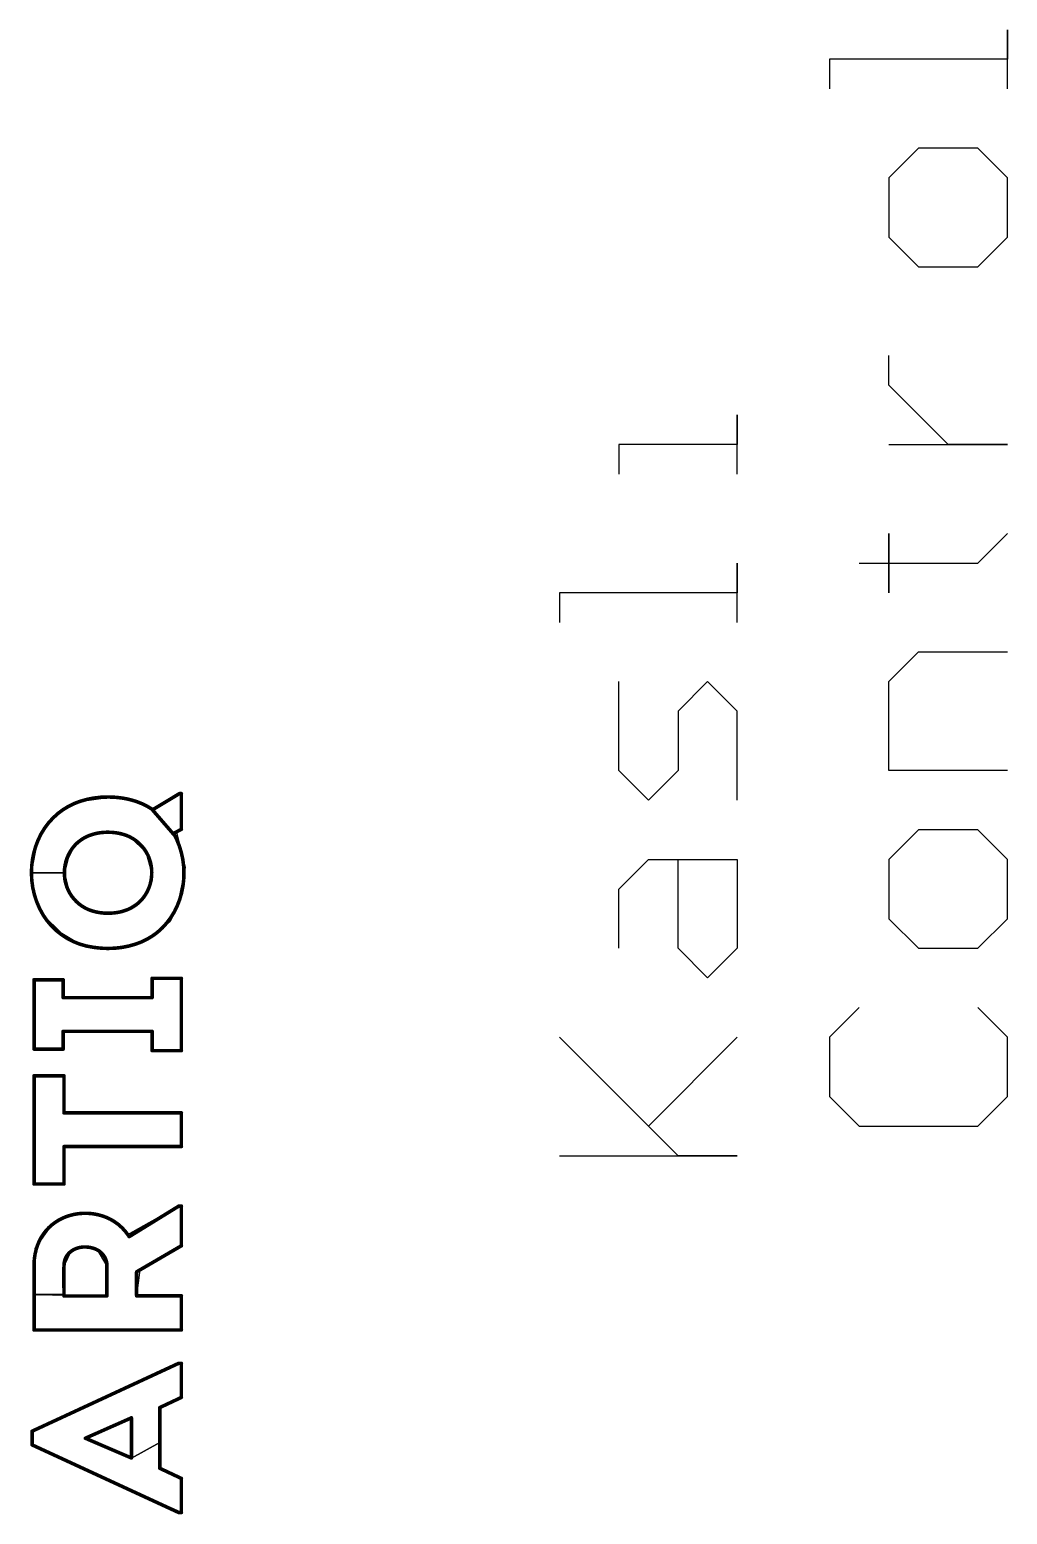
# Model space of a CAD drawing. Header units: millimetres. Extents: x 34 to 162, y 52 to 98.
# Drawn here: x 46.74 to 55, y 62.39 to 74.91 of the extents above; entities that cross this region are included whole.
import ezdxf

# ---------------------------------------------------------------- set-up
doc = ezdxf.new("R2010")
doc.units = ezdxf.units.MM
doc.layers.add('TopOverlay', color=2, linetype='Continuous')

msp = doc.modelspace()

# ---------------------------------------------------------------- linework, layer by layer
at = {"layer": 'TopOverlay'}
for p, q in [((54.997, 74.407), (54.997, 74.907)), ((54.997, 74.907), (54.997, 74.657)), ((54.997, 74.657), (53.497, 74.657)), ((53.497, 74.657), (53.497, 74.407)), ((54.247, 73.907), (53.997, 73.657)), ((54.747, 73.907), (54.247, 73.907)), ((54.997, 73.657), (54.747, 73.907)), ((53.997, 73.657), (53.997, 73.157)), ((54.997, 73.157), (54.997, 73.657)), ((53.997, 73.157), (54.247, 72.907)), ((54.747, 72.907), (54.997, 73.157)), ((54.247, 72.907), (54.747, 72.907)), ((53.997, 71.908), (53.997, 72.158)), ((54.247, 71.658), (53.997, 71.908)), ((52.717, 71.158), (52.717, 71.658)), ((52.717, 71.658), (52.717, 71.408)), ((54.497, 71.408), (54.247, 71.658)), ((52.717, 71.408), (51.718, 71.408)), ((51.718, 71.408), (51.718, 71.158)), ((53.997, 71.408), (54.997, 71.408)), ((54.997, 71.408), (54.497, 71.408)), ((53.997, 70.158), (53.997, 70.658)), ((53.997, 70.658), (53.997, 70.408)), ((54.747, 70.408), (54.997, 70.658)), ((52.717, 69.908), (52.717, 70.408)), ((52.717, 70.408), (52.717, 70.158)), ((53.747, 70.408), (53.997, 70.408)), ((53.997, 70.408), (53.997, 70.158)), ((53.997, 70.408), (54.747, 70.408)), ((52.717, 70.158), (51.218, 70.158)), ((51.218, 70.158), (51.218, 69.908)), ((53.997, 69.409), (54.247, 69.659)), ((54.247, 69.659), (54.997, 69.659)), ((51.718, 68.659), (51.718, 69.409)), ((52.467, 69.409), (52.218, 69.159)), ((52.717, 69.159), (52.467, 69.409)), ((53.997, 68.659), (53.997, 69.409)), ((52.218, 69.159), (52.218, 68.659)), ((52.717, 68.409), (52.717, 69.159)), ((51.968, 68.409), (51.718, 68.659)), ((52.218, 68.659), (51.968, 68.409)), ((54.997, 68.659), (53.997, 68.659)), ((46.987, 68.299), (47.168, 68.398)), ((47.168, 68.398), (47.405, 68.431)), ((47.405, 68.431), (47.488, 68.431)), ((47.488, 68.431), (47.603, 68.41)), ((47.603, 68.41), (47.774, 68.335)), ((47.774, 68.335), (48.025, 68.464)), ((48.025, 68.464), (48.025, 68.163)), ((46.888, 68.2), (46.987, 68.299)), ((46.815, 68.07), (46.888, 68.2)), ((47.27, 68.118), (47.127, 68.029)), ((47.405, 68.138), (47.27, 68.118)), ((47.597, 68.095), (47.405, 68.138)), ((48.025, 68.163), (47.987, 68.127)), ((47.987, 68.127), (48.057, 67.841)), ((54.247, 68.159), (53.997, 67.909)), ((54.747, 68.159), (54.247, 68.159)), ((54.997, 67.909), (54.747, 68.159)), ((46.76, 67.797), (46.815, 68.07)), ((47.127, 68.029), (47.069, 67.917)), ((47.727, 67.97), (47.597, 68.095)), ((47.069, 67.917), (47.038, 67.797)), ((47.775, 67.797), (47.727, 67.97)), ((51.718, 67.659), (51.968, 67.909)), ((51.968, 67.909), (52.717, 67.909)), ((52.218, 67.159), (52.218, 67.909)), ((52.717, 67.909), (52.717, 67.159)), ((53.997, 67.909), (53.997, 67.409)), ((54.997, 67.409), (54.997, 67.909)), ((46.787, 67.615), (46.76, 67.797)), ((46.76, 67.797), (47.038, 67.797)), ((47.038, 67.797), (46.76, 67.797)), ((47.038, 67.797), (47.069, 67.666)), ((47.752, 67.666), (47.775, 67.797)), ((48.057, 67.841), (47.992, 67.521)), ((47.069, 67.666), (47.117, 67.564)), ((47.686, 67.564), (47.752, 67.666)), ((51.718, 67.159), (51.718, 67.659)), ((46.859, 67.439), (46.787, 67.615)), ((47.117, 67.564), (47.27, 67.475)), ((47.542, 67.475), (47.686, 67.564)), ((47.992, 67.521), (47.93, 67.386)), ((47.015, 67.285), (46.859, 67.439)), ((47.27, 67.475), (47.478, 67.46)), ((47.478, 67.46), (47.542, 67.475)), ((47.93, 67.386), (47.822, 67.293)), ((53.997, 67.409), (54.247, 67.159)), ((54.747, 67.159), (54.997, 67.409)), ((47.142, 67.208), (47.015, 67.285)), ((47.822, 67.293), (47.641, 67.194)), ((47.284, 67.163), (47.142, 67.208)), ((47.405, 67.158), (47.284, 67.163)), ((47.641, 67.194), (47.405, 67.158)), ((52.467, 66.909), (52.218, 67.159)), ((52.717, 67.159), (52.467, 66.909)), ((54.247, 67.159), (54.747, 67.159)), ((47.027, 66.894), (46.782, 66.894)), ((46.782, 66.894), (46.782, 66.309)), ((47.027, 66.743), (47.027, 66.894)), ((48.025, 66.906), (47.778, 66.906)), ((47.778, 66.906), (47.778, 66.743)), ((48.025, 66.296), (48.025, 66.906)), ((47.778, 66.743), (47.027, 66.743)), ((53.747, 66.659), (53.497, 66.41)), ((54.997, 66.41), (54.747, 66.659)), ((47.027, 66.309), (47.027, 66.459)), ((47.027, 66.459), (47.778, 66.459)), ((47.778, 66.459), (47.778, 66.296)), ((52.218, 65.41), (51.218, 66.41)), ((51.218, 66.41), (51.968, 65.66)), ((51.968, 65.66), (52.717, 66.41)), ((53.497, 66.41), (53.497, 65.91)), ((54.997, 65.91), (54.997, 66.41)), ((46.782, 66.309), (47.027, 66.309)), ((47.778, 66.296), (48.025, 66.296)), ((46.782, 66.084), (47.035, 66.084)), ((46.782, 65.171), (46.782, 66.084)), ((47.035, 66.084), (47.035, 65.771)), ((53.497, 65.91), (53.747, 65.66)), ((54.747, 65.66), (54.997, 65.91)), ((47.035, 65.771), (48.025, 65.771)), ((48.025, 65.771), (48.025, 65.487)), ((53.747, 65.66), (54.747, 65.66)), ((48.025, 65.487), (47.035, 65.487)), ((47.035, 65.487), (47.035, 65.171)), ((51.218, 65.41), (52.717, 65.41)), ((52.717, 65.41), (52.218, 65.41)), ((47.035, 65.171), (46.782, 65.171)), ((46.933, 64.828), (47.078, 64.903)), ((47.078, 64.903), (47.193, 64.923)), ((47.193, 64.923), (47.358, 64.903)), ((47.358, 64.903), (47.472, 64.846)), ((47.574, 64.744), (48.004, 64.986)), ((48.004, 64.986), (48.025, 64.986)), ((48.025, 64.986), (48.025, 64.651)), ((46.791, 64.627), (46.933, 64.828)), ((47.472, 64.846), (47.574, 64.744)), ((46.782, 64.238), (46.791, 64.627)), ((47.188, 64.64), (47.093, 64.603)), ((47.318, 64.615), (47.188, 64.64)), ((47.397, 64.484), (47.318, 64.615)), ((48.025, 64.651), (47.676, 64.448)), ((47.093, 64.603), (47.035, 64.484)), ((47.035, 64.484), (47.035, 64.238)), ((47.397, 64.228), (47.397, 64.484)), ((47.676, 64.448), (47.647, 64.229)), ((46.782, 63.941), (46.782, 64.238)), ((46.782, 64.238), (47.397, 64.228)), ((47.035, 64.238), (46.782, 64.238)), ((47.647, 64.229), (48.025, 64.229)), ((48.025, 64.229), (48.025, 63.941)), ((48.025, 63.941), (46.782, 63.941)), ((46.765, 63.086), (48.025, 63.659)), ((48.025, 63.659), (48.025, 63.371)), ((48.025, 63.371), (47.844, 63.286)), ((47.844, 63.286), (47.844, 62.992)), ((47.604, 63.199), (47.215, 63.027)), ((47.604, 62.86), (47.604, 63.199)), ((46.765, 62.971), (46.765, 63.086)), ((47.215, 63.027), (47.604, 62.86)), ((47.844, 62.992), (47.604, 62.86)), ((47.604, 62.86), (47.844, 62.992)), ((47.844, 62.992), (47.844, 62.773)), ((48.025, 62.4), (46.765, 62.971)), ((47.844, 62.773), (48.025, 62.688)), ((48.025, 62.688), (48.025, 62.4))]:
    msp.add_line(p, q, dxfattribs=at)
at = {"layer": 'TopOverlay', "const_width": 0.03}
for points in [[(46.987, 68.299, -0.08923), (47.168, 68.398)], [(47.168, 68.398, -0.082173), (47.405, 68.435)], [(47.405, 68.435, -0.024862), (47.488, 68.431)], [(47.488, 68.431, -0.041128), (47.604, 68.41)], [(47.604, 68.41, -0.076296), (47.774, 68.335)], [(46.815, 68.07, -0.121713), (46.987, 68.299)], [(47.127, 68.029, -0.130203), (47.27, 68.118)], [(47.27, 68.118, -0.040287), (47.334, 68.133)], [(47.334, 68.133, -0.036986), (47.405, 68.138)], [(47.405, 68.138, -0.076951), (47.542, 68.118)], [(47.542, 68.118, -0.042274), (47.597, 68.095)], [(47.969, 68.11, -0.012843), (47.984, 68.081)], [(46.76, 67.797, -0.10144), (46.815, 68.07)], [(47.038, 67.797, -0.188409), (47.127, 68.029)], [(47.597, 68.095, -0.283151), (47.775, 67.797)], [(47.984, 68.081, -0.10974), (48.047, 67.792)], [(46.859, 67.439, -0.139016), (46.76, 67.797)], [(47.215, 67.498, -0.282047), (47.038, 67.797)], [(47.775, 67.797, -0.189487), (47.686, 67.564)], [(48.047, 67.792, -0.101479), (47.992, 67.521)], [(47.27, 67.475, -0.042507), (47.215, 67.498)], [(47.686, 67.564, -0.129767), (47.542, 67.475)], [(47.992, 67.521, -0.121683), (47.822, 67.293)], [(47.28, 67.168, -0.223663), (46.859, 67.439)], [(47.405, 67.455, -0.07753), (47.27, 67.475)], [(47.478, 67.46, -0.036709), (47.405, 67.455)], [(47.542, 67.475, -0.040012), (47.478, 67.46)], [(47.822, 67.293, -0.08921), (47.641, 67.195)], [(47.405, 67.158, -0.039292), (47.28, 67.168)], [(47.641, 67.195, -0.082179), (47.405, 67.158)], [(46.933, 64.827, -0.098514), (47.078, 64.904)], [(47.078, 64.904, -0.153363), (47.358, 64.902)], [(47.358, 64.902, -0.167062), (47.574, 64.743)], [(46.811, 64.654, -0.134946), (46.933, 64.827)], [(46.785, 64.543, -0.059848), (46.811, 64.654)], [(47.045, 64.541, -0.138672), (47.093, 64.602)], [(47.093, 64.602, -0.038316), (47.114, 64.616)], [(47.114, 64.616, -0.03453), (47.138, 64.627)], [(47.138, 64.627, -0.061061), (47.188, 64.639)], [(47.188, 64.639, -0.028782), (47.214, 64.64)], [(47.214, 64.64, -0.091249), (47.294, 64.625)], [(47.294, 64.625, -0.034206), (47.318, 64.614)], [(47.318, 64.614, -0.037523), (47.339, 64.6)], [(47.339, 64.6, -0.04135), (47.358, 64.582)], [(46.782, 64.483, -0.027406), (46.785, 64.543)], [(47.035, 64.483, -0.09313), (47.045, 64.541)], [(47.358, 64.582, -0.193784), (47.397, 64.483)]]:
    msp.add_lwpolyline(points, format="xyb", dxfattribs=at)
at = {"layer": 'TopOverlay', "const_width": 0.015}
for points in [[(47.16, 68.398, 1), (47.175, 68.398, 1)], [(47.16, 68.398, 1), (47.175, 68.398, 1)], [(47.398, 68.435, 1), (47.413, 68.435, 1)], [(47.398, 68.435, 1), (47.413, 68.435, 1)], [(47.48, 68.431, 1), (47.495, 68.431, 1)], [(47.48, 68.431, 1), (47.495, 68.431, 1)], [(47.596, 68.41, 1), (47.611, 68.41, 1)], [(47.596, 68.41, 1), (47.611, 68.41, 1)], [(48.002, 68.464, 1), (48.017, 68.464, 1)], [(48.002, 68.464, 1), (48.017, 68.464, 1)], [(48.018, 68.464, 1), (48.033, 68.464, 1)], [(48.018, 68.464, 1), (48.033, 68.464, 1)], [(46.979, 68.299, 1), (46.994, 68.299, 1)], [(46.979, 68.299, 1), (46.994, 68.299, 1)], [(47.767, 68.335, 1), (47.782, 68.335, 1)], [(47.767, 68.335, 1), (47.782, 68.335, 1)], [(47.767, 68.335, 1), (47.782, 68.335, 1)], [(47.778, 68.329, 1), (47.793, 68.329, 1)], [(47.778, 68.329, 1), (47.793, 68.329, 1)], [(47.263, 68.118, 1), (47.278, 68.118, 1)], [(47.263, 68.118, 1), (47.278, 68.118, 1)], [(47.326, 68.133, 1), (47.341, 68.133, 1)], [(47.326, 68.133, 1), (47.341, 68.133, 1)], [(47.398, 68.138, 1), (47.413, 68.138, 1)], [(47.398, 68.138, 1), (47.413, 68.138, 1)], [(47.534, 68.118, 1), (47.549, 68.118, 1)], [(47.534, 68.118, 1), (47.549, 68.118, 1)], [(47.952, 68.128, 1), (47.967, 68.128, 1)], [(47.952, 68.128, 1), (47.967, 68.128, 1)], [(47.962, 68.11, 1), (47.977, 68.11, 1)], [(47.962, 68.11, 1), (47.977, 68.11, 1)], [(47.962, 68.11, 1), (47.977, 68.11, 1)], [(48.018, 68.163, 1), (48.033, 68.163, 1)], [(48.018, 68.163, 1), (48.033, 68.163, 1)], [(46.808, 68.07, 1), (46.823, 68.07, 1)], [(46.808, 68.07, 1), (46.823, 68.07, 1)], [(47.12, 68.029, 1), (47.135, 68.029, 1)], [(47.12, 68.029, 1), (47.135, 68.029, 1)], [(47.59, 68.095, 1), (47.605, 68.095, 1)], [(47.59, 68.095, 1), (47.605, 68.095, 1)], [(47.976, 68.081, 1), (47.991, 68.081, 1)], [(47.976, 68.081, 1), (47.991, 68.081, 1)], [(46.752, 67.797, 1), (46.767, 67.797, 1)], [(46.752, 67.797, 1), (46.767, 67.797, 1)], [(47.031, 67.797, 1), (47.046, 67.797, 1)], [(47.031, 67.797, 1), (47.046, 67.797, 1)], [(47.768, 67.797, 1), (47.783, 67.797, 1)], [(47.768, 67.797, 1), (47.783, 67.797, 1)], [(48.039, 67.792, 1), (48.054, 67.792, 1)], [(48.039, 67.792, 1), (48.054, 67.792, 1)], [(47.207, 67.498, 1), (47.222, 67.498, 1)], [(47.207, 67.498, 1), (47.222, 67.498, 1)], [(47.678, 67.564, 1), (47.693, 67.564, 1)], [(47.678, 67.564, 1), (47.693, 67.564, 1)], [(47.984, 67.521, 1), (47.999, 67.521, 1)], [(47.984, 67.521, 1), (47.999, 67.521, 1)], [(46.852, 67.439, 1), (46.867, 67.439, 1)], [(46.852, 67.439, 1), (46.867, 67.439, 1)], [(47.263, 67.475, 1), (47.278, 67.475, 1)], [(47.263, 67.475, 1), (47.278, 67.475, 1)], [(47.398, 67.455, 1), (47.413, 67.455, 1)], [(47.398, 67.455, 1), (47.413, 67.455, 1)], [(47.47, 67.46, 1), (47.485, 67.46, 1)], [(47.47, 67.46, 1), (47.485, 67.46, 1)], [(47.534, 67.475, 1), (47.549, 67.475, 1)], [(47.534, 67.475, 1), (47.549, 67.475, 1)], [(47.814, 67.293, 1), (47.829, 67.293, 1)], [(47.814, 67.293, 1), (47.829, 67.293, 1)], [(47.272, 67.168, 1), (47.287, 67.168, 1)], [(47.272, 67.168, 1), (47.287, 67.168, 1)], [(47.398, 67.158, 1), (47.413, 67.158, 1)], [(47.398, 67.158, 1), (47.413, 67.158, 1)], [(47.634, 67.195, 1), (47.649, 67.195, 1)], [(47.634, 67.195, 1), (47.649, 67.195, 1)], [(46.774, 66.894, 1), (46.789, 66.894, 1)], [(46.774, 66.894, 1), (46.789, 66.894, 1)], [(47.02, 66.894, 1), (47.035, 66.894, 1)], [(47.02, 66.894, 1), (47.035, 66.894, 1)], [(47.771, 66.906, 1), (47.786, 66.906, 1)], [(47.771, 66.906, 1), (47.786, 66.906, 1)], [(48.018, 66.906, 1), (48.033, 66.906, 1)], [(48.018, 66.906, 1), (48.033, 66.906, 1)], [(47.02, 66.743, 1), (47.035, 66.743, 1)], [(47.02, 66.743, 1), (47.035, 66.743, 1)], [(47.771, 66.743, 1), (47.786, 66.743, 1)], [(47.771, 66.743, 1), (47.786, 66.743, 1)], [(47.02, 66.459, 1), (47.035, 66.459, 1)], [(47.02, 66.459, 1), (47.035, 66.459, 1)], [(47.771, 66.459, 1), (47.786, 66.459, 1)], [(47.771, 66.459, 1), (47.786, 66.459, 1)], [(46.774, 66.309, 1), (46.789, 66.309, 1)], [(46.774, 66.309, 1), (46.789, 66.309, 1)], [(47.02, 66.309, 1), (47.035, 66.309, 1)], [(47.02, 66.309, 1), (47.035, 66.309, 1)], [(47.771, 66.296, 1), (47.786, 66.296, 1)], [(47.771, 66.296, 1), (47.786, 66.296, 1)], [(48.018, 66.296, 1), (48.033, 66.296, 1)], [(48.018, 66.296, 1), (48.033, 66.296, 1)], [(46.774, 66.084, 1), (46.789, 66.084, 1)], [(46.774, 66.084, 1), (46.789, 66.084, 1)], [(47.027, 66.084, 1), (47.042, 66.084, 1)], [(47.027, 66.084, 1), (47.042, 66.084, 1)], [(47.027, 65.771, 1), (47.042, 65.771, 1)], [(47.027, 65.771, 1), (47.042, 65.771, 1)], [(48.018, 65.771, 1), (48.033, 65.771, 1)], [(48.018, 65.771, 1), (48.033, 65.771, 1)], [(47.027, 65.487, 1), (47.042, 65.487, 1)], [(47.027, 65.487, 1), (47.042, 65.487, 1)], [(48.018, 65.487, 1), (48.033, 65.487, 1)], [(48.018, 65.487, 1), (48.033, 65.487, 1)], [(46.774, 65.171, 1), (46.789, 65.171, 1)], [(46.774, 65.171, 1), (46.789, 65.171, 1)], [(47.027, 65.171, 1), (47.042, 65.171, 1)], [(47.027, 65.171, 1), (47.042, 65.171, 1)], [(47.996, 64.985, 1), (48.011, 64.985, 1)], [(47.996, 64.985, 1), (48.011, 64.985, 1)], [(48.018, 64.985, 1), (48.033, 64.985, 1)], [(48.018, 64.985, 1), (48.033, 64.985, 1)], [(47.07, 64.904, 1), (47.085, 64.904, 1)], [(47.07, 64.904, 1), (47.085, 64.904, 1)], [(47.35, 64.902, 1), (47.365, 64.902, 1)], [(47.35, 64.902, 1), (47.365, 64.902, 1)], [(46.925, 64.827, 1), (46.94, 64.827, 1)], [(46.925, 64.827, 1), (46.94, 64.827, 1)], [(47.566, 64.743, 1), (47.581, 64.743, 1)], [(47.566, 64.743, 1), (47.581, 64.743, 1)], [(47.577, 64.727, 1), (47.592, 64.727, 1)], [(47.577, 64.727, 1), (47.592, 64.727, 1)], [(46.804, 64.654, 1), (46.819, 64.654, 1)], [(46.804, 64.654, 1), (46.819, 64.654, 1)], [(47.085, 64.602, 1), (47.1, 64.602, 1)], [(47.085, 64.602, 1), (47.1, 64.602, 1)], [(47.107, 64.616, 1), (47.122, 64.616, 1)], [(47.107, 64.616, 1), (47.122, 64.616, 1)], [(47.13, 64.627, 1), (47.145, 64.627, 1)], [(47.13, 64.627, 1), (47.145, 64.627, 1)], [(47.181, 64.639, 1), (47.196, 64.639, 1)], [(47.181, 64.639, 1), (47.196, 64.639, 1)], [(47.207, 64.64, 1), (47.222, 64.64, 1)], [(47.207, 64.64, 1), (47.222, 64.64, 1)], [(47.286, 64.625, 1), (47.301, 64.625, 1)], [(47.286, 64.625, 1), (47.301, 64.625, 1)], [(47.31, 64.614, 1), (47.325, 64.614, 1)], [(47.31, 64.614, 1), (47.325, 64.614, 1)], [(47.332, 64.6, 1), (47.347, 64.6, 1)], [(47.332, 64.6, 1), (47.347, 64.6, 1)], [(48.018, 64.65, 1), (48.033, 64.65, 1)], [(48.018, 64.65, 1), (48.033, 64.65, 1)], [(46.774, 64.483, 1), (46.789, 64.483, 1)], [(46.774, 64.483, 1), (46.789, 64.483, 1)], [(46.778, 64.543, 1), (46.793, 64.543, 1)], [(46.778, 64.543, 1), (46.793, 64.543, 1)], [(47.027, 64.483, 1), (47.042, 64.483, 1)], [(47.027, 64.483, 1), (47.042, 64.483, 1)], [(47.038, 64.541, 1), (47.053, 64.541, 1)], [(47.038, 64.541, 1), (47.053, 64.541, 1)], [(47.351, 64.582, 1), (47.366, 64.582, 1)], [(47.351, 64.582, 1), (47.366, 64.582, 1)], [(47.389, 64.483, 1), (47.404, 64.483, 1)], [(47.389, 64.483, 1), (47.404, 64.483, 1)], [(47.027, 64.468, 1), (47.042, 64.468, 1)], [(47.027, 64.468, 1), (47.042, 64.468, 1)], [(47.027, 64.452, 1), (47.042, 64.452, 1)], [(47.027, 64.452, 1), (47.042, 64.452, 1)], [(47.026, 64.436, 1), (47.041, 64.436, 1)], [(47.026, 64.436, 1), (47.041, 64.436, 1)], [(47.026, 64.42, 1), (47.041, 64.42, 1)], [(47.026, 64.42, 1), (47.041, 64.42, 1)], [(47.026, 64.405, 1), (47.041, 64.405, 1)], [(47.026, 64.405, 1), (47.041, 64.405, 1)], [(47.026, 64.389, 1), (47.041, 64.389, 1)], [(47.026, 64.389, 1), (47.041, 64.389, 1)], [(47.026, 64.373, 1), (47.041, 64.373, 1)], [(47.026, 64.373, 1), (47.041, 64.373, 1)], [(47.026, 64.357, 1), (47.041, 64.357, 1)], [(47.026, 64.357, 1), (47.041, 64.357, 1)], [(47.64, 64.43, 1), (47.655, 64.43, 1)], [(47.64, 64.43, 1), (47.655, 64.43, 1)], [(47.027, 64.325, 1), (47.042, 64.325, 1)], [(47.027, 64.325, 1), (47.042, 64.325, 1)], [(47.027, 64.317, 1), (47.042, 64.317, 1)], [(47.027, 64.317, 1), (47.042, 64.317, 1)], [(47.027, 64.31, 1), (47.042, 64.31, 1)], [(47.027, 64.31, 1), (47.042, 64.31, 1)], [(47.027, 64.302, 1), (47.042, 64.302, 1)], [(47.027, 64.302, 1), (47.042, 64.302, 1)], [(47.027, 64.294, 1), (47.042, 64.294, 1)], [(47.027, 64.294, 1), (47.042, 64.294, 1)], [(47.027, 64.286, 1), (47.042, 64.286, 1)], [(47.027, 64.286, 1), (47.042, 64.286, 1)], [(47.027, 64.279, 1), (47.042, 64.279, 1)], [(47.027, 64.279, 1), (47.042, 64.279, 1)], [(47.027, 64.271, 1), (47.042, 64.271, 1)], [(47.027, 64.271, 1), (47.042, 64.271, 1)], [(47.027, 64.263, 1), (47.042, 64.263, 1)], [(47.027, 64.263, 1), (47.042, 64.263, 1)], [(47.027, 64.248, 1), (47.042, 64.248, 1)], [(47.027, 64.248, 1), (47.042, 64.248, 1)], [(47.027, 64.227, 1), (47.042, 64.227, 1)], [(47.027, 64.227, 1), (47.042, 64.227, 1)], [(47.389, 64.227, 1), (47.404, 64.227, 1)], [(47.389, 64.227, 1), (47.404, 64.227, 1)], [(47.64, 64.228, 1), (47.655, 64.228, 1)], [(47.64, 64.228, 1), (47.655, 64.228, 1)], [(48.018, 64.228, 1), (48.033, 64.228, 1)], [(48.018, 64.228, 1), (48.033, 64.228, 1)], [(46.774, 63.94, 1), (46.789, 63.94, 1)], [(46.774, 63.94, 1), (46.789, 63.94, 1)], [(48.018, 63.94, 1), (48.033, 63.94, 1)], [(48.018, 63.94, 1), (48.033, 63.94, 1)], [(47.995, 63.659, 1), (48.01, 63.659, 1)], [(47.995, 63.659, 1), (48.01, 63.659, 1)], [(48.018, 63.659, 1), (48.033, 63.659, 1)], [(48.018, 63.659, 1), (48.033, 63.659, 1)], [(48.018, 63.371, 1), (48.033, 63.371, 1)], [(48.018, 63.371, 1), (48.033, 63.371, 1)], [(47.836, 63.286, 1), (47.851, 63.286, 1)], [(47.836, 63.286, 1), (47.851, 63.286, 1)], [(47.596, 63.199, 1), (47.611, 63.199, 1)], [(47.596, 63.199, 1), (47.611, 63.199, 1)], [(46.758, 63.086, 1), (46.773, 63.086, 1)], [(46.758, 63.086, 1), (46.773, 63.086, 1)], [(46.758, 62.971, 1), (46.773, 62.971, 1)], [(46.758, 62.971, 1), (46.773, 62.971, 1)], [(47.207, 63.027, 1), (47.222, 63.027, 1)], [(47.207, 63.027, 1), (47.222, 63.027, 1)], [(47.596, 62.86, 1), (47.611, 62.86, 1)], [(47.596, 62.86, 1), (47.611, 62.86, 1)], [(47.836, 62.773, 1), (47.851, 62.773, 1)], [(47.836, 62.773, 1), (47.851, 62.773, 1)], [(48.018, 62.688, 1), (48.033, 62.688, 1)], [(48.018, 62.688, 1), (48.033, 62.688, 1)], [(47.995, 62.4, 1), (48.01, 62.4, 1)], [(47.995, 62.4, 1), (48.01, 62.4, 1)], [(48.018, 62.4, 1), (48.033, 62.4, 1)], [(48.018, 62.4, 1), (48.033, 62.4, 1)]]:
    msp.add_lwpolyline(points, format="xyb", close=True, dxfattribs=at)
at = {"layer": 'TopOverlay', "const_width": 0.03}
for points in [[(47.785, 68.329), (48.009, 68.464)], [(48.009, 68.464), (48.025, 68.464)], [(48.025, 68.163), (48.025, 68.464)], [(47.774, 68.335), (47.969, 68.11)], [(47.774, 68.335), (47.785, 68.329)], [(47.96, 68.128), (48.025, 68.163)], [(47.96, 68.128), (47.969, 68.11)], [(46.782, 66.309), (46.782, 66.894)], [(46.782, 66.894), (47.027, 66.894)], [(47.027, 66.743), (47.027, 66.894)], [(47.778, 66.743), (47.778, 66.906)], [(47.778, 66.906), (48.025, 66.906)], [(48.025, 66.296), (48.025, 66.906)], [(47.027, 66.743), (47.778, 66.743)], [(47.027, 66.459), (47.778, 66.459)], [(47.027, 66.309), (47.027, 66.459)], [(47.778, 66.296), (47.778, 66.459)], [(46.782, 66.309), (47.027, 66.309)], [(47.778, 66.296), (48.025, 66.296)], [(46.782, 65.171), (46.782, 66.084)], [(46.782, 66.084), (47.035, 66.084)], [(47.035, 65.771), (47.035, 66.084)], [(47.035, 65.771), (48.025, 65.771)], [(48.025, 65.487), (48.025, 65.771)], [(47.035, 65.171), (47.035, 65.487)], [(47.035, 65.487), (48.025, 65.487)], [(46.782, 65.171), (47.035, 65.171)], [(47.585, 64.727), (48.004, 64.985)], [(48.004, 64.985), (48.025, 64.985)], [(48.025, 64.65), (48.025, 64.985)], [(47.574, 64.743), (47.585, 64.727)], [(47.647, 64.43), (48.025, 64.65)], [(46.782, 63.94), (46.782, 64.483)], [(47.034, 64.468), (47.035, 64.483)], [(47.397, 64.227), (47.397, 64.483)], [(47.034, 64.452), (47.034, 64.468)], [(47.034, 64.436), (47.034, 64.452)], [(47.034, 64.42), (47.034, 64.436)], [(47.034, 64.405), (47.034, 64.42)], [(47.034, 64.405), (47.034, 64.389)], [(47.034, 64.389), (47.034, 64.373)], [(47.034, 64.373), (47.034, 64.357)], [(47.034, 64.357), (47.034, 64.325)], [(47.647, 64.228), (47.647, 64.43)], [(47.034, 64.325), (47.034, 64.317)], [(47.034, 64.317), (47.034, 64.31)], [(47.034, 64.31), (47.034, 64.302)], [(47.034, 64.302), (47.034, 64.294)], [(47.034, 64.294), (47.035, 64.286)], [(47.035, 64.286), (47.035, 64.279)], [(47.035, 64.279), (47.035, 64.271)], [(47.035, 64.271), (47.035, 64.263)], [(47.035, 64.263), (47.035, 64.248)], [(47.035, 64.227), (47.035, 64.248)], [(47.035, 64.227), (47.397, 64.227)], [(47.647, 64.228), (48.025, 64.228)], [(48.025, 63.94), (48.025, 64.228)], [(46.782, 63.94), (48.025, 63.94)], [(46.765, 63.086), (48.003, 63.659)], [(48.003, 63.659), (48.025, 63.659)], [(48.025, 63.371), (48.025, 63.659)], [(47.844, 63.286), (48.025, 63.371)], [(47.844, 62.773), (47.844, 63.286)], [(47.215, 63.027), (47.604, 63.199)], [(47.604, 62.86), (47.604, 63.199)], [(46.765, 62.971), (46.765, 63.086)], [(46.765, 62.971), (48.003, 62.4)], [(47.215, 63.027), (47.604, 62.86)], [(47.844, 62.773), (48.025, 62.688)], [(48.025, 62.4), (48.025, 62.688)], [(48.003, 62.4), (48.025, 62.4)]]:
    msp.add_lwpolyline(points, dxfattribs=at)
at = {"layer": 'TopOverlay'}
msp.add_solid([(46.782, 64.227), (47.035, 64.227), (46.782, 64.238), (47.035, 64.238)], dxfattribs=at)

doc.saveas('drawing.dxf')
